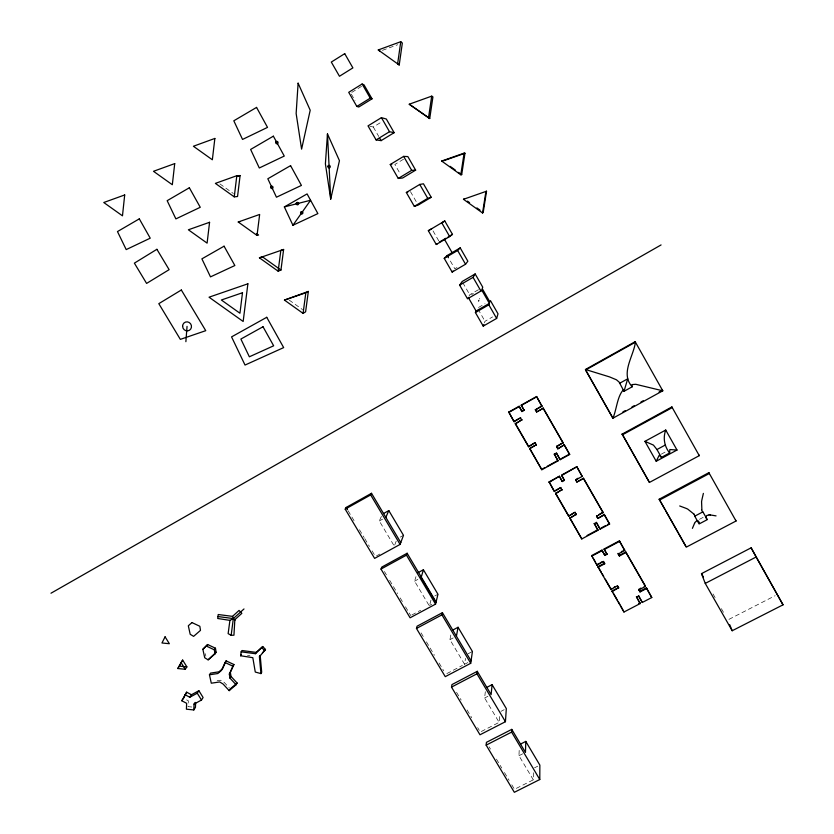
<?xml version="1.0" encoding="UTF-8"?>
<svg xmlns="http://www.w3.org/2000/svg" width="834" height="834" viewBox="0 0 834 834"><rect width="100%" height="100%" fill="white"/><g stroke="black" fill="none" stroke-linecap="round" stroke-linejoin="round"><path stroke-width="0.63" stroke-dasharray="4.17 3.13" d="M511.805 784.825L514.474 789.298L533.312 779.832L533.447 770.887M533.312 779.832L518.967 755.719L519.217 749.568M499.587 716.542L499.128 722.369L484.627 697.995L485.315 691.72M467.822 662.582L464.58 664.281L465.497 658.38M464.58 664.281L449.922 639.657L451.017 634.028M430.969 600.094L429.427 606.099L414.592 581.162L415.989 576.628M484.418 322.862L485.002 321.278L492.592 316.92M394.691 545.082L396.306 540.922M393.638 545.029L379.314 520.958L381.399 516.413M479.467 299.031L479.769 298.374M478.435 289.732L469.75 294.756L469.021 296.08L473.399 293.547M351.823 92.376L361.779 86.194M369.816 126.268L373.309 127.018L381.993 121.691M403.531 159.221L394.847 164.475L400.674 174.619M457.011 267.547L454.843 268.819L449.109 258.842M478.507 307.475L485.013 303.722M379.314 520.958L382.566 519.165M400.299 537.086L403.489 535.334M376.541 555.861L379.845 554.047M414.592 581.162L417.844 579.401M661.341 454.144L666.658 451.267M434.775 595.976L437.965 594.267M411.84 614.992L420.659 610.259M429.468 605.536L431.678 604.348M449.922 639.657L453.175 637.937M699.455 519.321L703.604 517.132M468.176 653.72L472.419 651.49M446.836 673.601L462.359 665.449M484.627 697.995L487.88 696.317M501.005 711.339L504.195 709.692M498.023 722.932L480.28 732.043L477.653 727.634M728.958 619.349L775.12 595.716M518.967 755.719L523.293 753.529M534.552 767.801L537.732 766.196M382.42 50.342L397.651 44.755M217.163 680.773L220.749 680.231L224.127 682.306L229.36 687.967M191.757 707.013L188.077 706.638L188.317 700.789L183.511 698.235M247.521 655.388L249.95 655.774M219.915 183.907L233.395 193.53M289.21 300.115L302.534 309.612M348.164 510.794L354.815 521.938M359.475 529.736L364.124 537.534M364.792 538.639L369.452 546.437M372.11 550.899L375.436 556.466M384.422 571.509L386.392 574.814M389.687 580.318L397.578 593.547M400.216 597.957L402.843 602.356M405.48 606.766L410.745 615.586M421.087 632.902L423.745 637.364M426.414 641.826L434.41 655.222M439.07 663.03L443.73 670.838M456.552 692.314L461.171 700.039M467.103 709.974L471.721 717.699M489.099 746.816L490.434 749.047M496.449 759.117L501.787 768.062M504.455 772.534L509.136 780.353M351.333 94.138L355.044 100.58M373.309 127.018L378.73 136.432M410.453 191.612L416.896 202.829M433.044 230.914L438.809 240.932M462.776 282.622L469.75 294.756M478.059 309.195L485.002 321.278M713.039 593.964L715.603 598.489M721.379 608.643L723.954 613.157M205.31 653.71L205.842 656.118"/><path stroke-width="1.25" d="M536.575 411.986L543.143 408.326L536.575 411.986L535.365 409.88L541.933 406.221L536.585 396.525L521.292 405.074L524.086 410.359L521.948 411.548L519.155 406.262L508.782 412.059L514.088 421.733L520.656 417.698M558.009 460.879L554.318 454.05L558.009 460.879L541.819 469.74L529.736 448.338L536.252 444.741L535.053 442.656L528.506 446.69L535.053 442.656M525.785 741.405L525.462 752.424L511.763 729.375L486.43 742.343L486.159 745.127L514.338 792.3L539.786 779.519L539.859 765.122L525.785 741.405L520.479 744.105M541.819 469.74L529.715 448.786L536.252 444.741M541.933 406.221L536.585 396.525M535.365 409.88L541.933 405.845M194.051 704.073L201.505 700.039L203.11 697.526L198.878 690.708L191.455 694.743L186.639 692.178L181.822 700.758L186.649 703.323L186.409 709.192L193.801 709.942L194.051 704.073L195.135 702.384M195.636 702.708L195.437 707.388L193.801 709.942M539.786 779.519L511.617 732.106L511.763 729.375M492.091 684.641L491.122 694.628L477.277 671.328L451.945 684.589L451.507 687.101L479.988 734.785L505.435 721.712L506.321 708.598L492.091 684.641L486.785 687.404M327.47 133.888L325.396 163.839L330.702 199.128L339.448 160.681L327.47 133.888L330.702 199.128M656.212 461.265L659.204 455.291L661.404 457.397L669.619 452.966L669.848 449.536L677.01 450.037L665.73 430.042L644.932 441.353L656.212 461.265L677.01 450.037M185.878 341.679L187.045 326.375M524.086 410.359L521.292 405.074M229.913 620.381L217.705 618.484L218.216 614.522L232.53 616.368L239.066 610.425L241.829 613.355L234.844 619.672L233.947 635.185L231.154 635.31L228.141 633.631L229.913 620.381L233.332 618.567L243.997 608.956M515.297 423.828L521.865 419.794L515.297 423.828L528.506 446.69M521.948 411.548L519.155 406.262M259.416 656.785L265.483 649.436L262.741 646.527L256.215 652.386L241.964 650.52L241.151 651.844L240.63 655.764L252.817 657.682L255.277 672.048L260.938 673.601L261.699 672.225L260.177 655.451L259.416 656.785L260.938 673.601M514.088 421.733L508.782 412.059M234.25 196.855L236.825 175.703L240.098 175.567L237.544 196.501L234.25 196.855L215.38 183.386L236.825 175.703M257.028 235.417L259.655 214.453L238.232 222.011L257.028 235.417L258.592 235.021L256.518 233.541M278.149 271.186L280.839 250.388L283.623 249.46L280.954 270.039L278.149 271.186L259.426 257.831L283.623 249.46M231.154 635.31L233.332 618.567L232.53 616.368M505.435 721.712L476.965 673.799L477.277 671.328M303.076 313.386L305.828 292.797L308.34 291.42L305.609 311.801L303.076 313.386L284.436 300.094L308.34 291.42M400.768 41.7L397.62 63.874L399.215 64.969L402.342 43.034L400.768 41.7L378.261 49.957L399.215 64.969M471.064 660.872L442.427 612.667L417.083 626.209L416.468 628.461L445.262 676.655L470.72 663.291L472.419 651.49L458.054 627.272L452.737 630.097M428.478 118.053L431.71 96.139L432.929 96.88L429.729 118.543L409.233 104.219L431.71 96.139M460.795 174.775L464.111 153.143L464.965 153.258L461.692 174.65L460.795 174.775L441.655 161.035L464.111 153.143M482.552 212.972L485.92 191.528L486.535 191.215L483.209 212.43L482.552 212.972L463.485 199.295L464.34 198.899M456.417 636.217L458.054 627.272M665.73 430.042C662.821 437.913 664.354 446.43 669.619 452.966M470.72 663.291L441.937 614.856L442.427 612.667M436.078 601.981L407.128 553.255L381.784 567.099L381.002 569.069L410.099 617.785L435.557 604.129L437.965 594.267L423.411 569.758L418.095 572.645M703.375 493.394L701.894 499.858A12.562 2.043 -74.2 0 0 701.571 501.724L701.874 509.699M423.411 569.758L421.097 577.649L435.932 602.607M635.425 342.18C633.548 356.504 620.037 373.611 632.214 386.778L623.999 391.313L619.151 382.118L616.462 379.804L609.539 376.895L585.437 369.483L635.174 341.679L662.78 390.802L612.917 418.199L585.551 370.056L635.425 342.18L635.174 341.679M496.637 318.432L498.013 313.813L490.434 300.594L489.912 301.971L482.167 288.47L482.771 287.219L475.151 273.938L462.14 281.517L459.659 285.155L467.509 298.801L480.916 291.035L481.541 289.742L489.37 303.378L488.828 304.817L475.411 312.552L483.23 326.125L496.637 318.432L488.828 304.817M381.002 569.069L406.46 555.163L407.128 553.255M483.23 326.125L483.835 324.478M400.779 542.569L371.516 493.301L346.173 507.447L345.203 509.147L374.622 558.394L400.08 544.425L403.489 535.334L388.811 510.596L383.504 513.546M692.408 528.36L694.514 523.387M385.808 517.372L388.811 510.596M225.055 662.519L221.5 670.4L217.83 673.528L209.449 674.789L211.294 683.202L219.676 681.951L223.074 684.026L229.194 690.646L236.095 684.756L237.117 683.025L231.008 676.416L230.361 672.381L233.927 664.531L226.118 660.862L225.055 662.519L232.905 666.199L233.927 664.531M226.118 660.862L222.563 668.712L218.915 671.839L210.554 673.101L209.449 674.789M475.411 312.552L476.099 311.04L489.37 303.378M236.095 684.756L229.965 678.125L229.329 674.081L232.905 666.199M478.507 301.084L478.82 300.407M177.83 668.534L182.656 660.08L186.889 666.898L185.221 669.275L177.83 668.534L182.656 660.08M183.511 698.235L186.639 692.178M345.203 509.147L370.671 494.927L371.516 493.301M241.151 651.844L255.444 653.71L262.741 646.527M255.444 653.71L256.215 652.386M229.194 690.646L230.236 688.905L237.117 683.025M229.965 678.125L231.008 676.416M459.659 285.155L473.066 277.357L475.151 273.938M229.329 674.081L230.361 672.381M240.63 655.764L241.443 654.44M184.96 694.67L189.798 697.245L197.262 693.2L198.878 690.708M189.798 697.245L191.455 694.743M215.016 653.898L216.1 652.261L215.453 648.206L207.635 644.536L202.86 649.3L204.716 657.765L208.125 659.84L215.016 653.898L214.359 649.832L215.453 648.206M208.125 659.84L216.1 652.261M181.822 700.758L182.948 699.08M202.86 649.3L207.635 644.536M292.922 225.263L310.571 200.264L284.352 206.915L292.922 225.263L317.879 213.598L307.089 193.915L284.352 206.915M465.539 264.232L467.853 261.209L460.201 247.875L447.191 255.517L444.241 258.363L452.132 272.072L465.539 264.232L457.647 250.492L460.201 247.875M452.132 272.072L453.05 270.967M262.449 652.876L265.483 649.436M449.662 236.575L452.466 234.364L444.783 220.968L441.739 222.761L449.662 236.575L436.255 244.487L428.332 230.705L444.783 220.968M436.255 244.487L437.339 243.653M362.123 84.005L348.716 92.324L356.837 106.439L358.756 107.023L372.027 98.829L363.999 84.818L362.123 84.005L370.244 98.151L372.027 98.829M356.837 106.439L370.244 98.151M381.43 117.646L368.023 125.882L376.092 139.914L381.138 140.623L394.148 132.669L386.33 119.033L381.43 117.646L389.509 131.72L394.148 132.669M376.092 139.914L389.509 131.72M390.249 164.517L403.656 156.385L407.868 156.594L415.634 170.146L402.624 177.996L398.266 178.455L390.249 164.517L391.813 164.507M398.266 178.455L411.683 170.365L415.634 170.146M406.346 192.498L419.752 184.439L423.463 183.803L431.199 197.293L418.188 205.07L414.321 206.363L406.346 192.498L407.743 192.195M414.321 206.363L427.738 198.346L431.199 197.293M428.332 230.705L431.762 228.683M439.445 242.048L445.961 238.211M448.129 236.929L452.466 234.364M444.241 258.363L457.647 250.492M50.978 593.224L661.07 244.935M508.73 412.455L519.123 406.648M521.26 405.449L536.575 396.89M521.98 411.162L524.117 409.974M514.14 421.326L519.572 418.303M619.495 383.359L627.71 378.813L623.999 391.313L623.561 389.905M557.769 448.859L564.305 444.803L557.769 448.859L556.549 446.326L563.106 442.718L543.143 407.941M556.57 446.763L563.106 442.718M622.904 411.913L625.156 410.672M631.943 406.94L634.194 405.699M640.981 401.978L643.243 400.727M659.058 392.032L662.446 390.166L662.78 390.802L635.727 384.286L631.932 384.61L632.214 386.778M554.339 454.499L556.455 452.872L560.146 459.701L569.653 454.499L564.305 444.803M542.892 468.677L545.05 467.499M547.208 466.321L557.988 460.41M561.178 458.669L569.612 454.04M622.164 434.107L671.881 406.929L699.267 455.656L649.436 482.438L622.164 434.107L649.436 482.438M622.383 434.848L672.235 407.607L671.881 406.929M555.465 490.434L560.896 487.483L554.401 491.528L549.095 481.875L559.468 476.214L562.283 481.541L564.42 480.374L561.605 475.046L576.888 466.717L582.226 476.402L575.658 479.967L576.857 482.052L583.425 478.476L576.857 482.052M549.106 482.365L559.468 476.214M564.42 480.374L561.626 475.536L576.888 466.717M562.252 481.051L564.389 479.884M575.658 479.967L577.795 478.289M555.59 493.592L562.095 489.548L555.59 493.592L568.632 516.183L575.116 512.128M644.932 441.353L653.429 445.095L656.952 449.536L665.167 445.095M568.632 516.183L574.021 512.712M569.831 518.237L576.304 514.182L569.831 518.237L581.778 538.941L597.957 530.299L594.256 523.439L597.957 530.299M598.708 514.672L603.076 512.326L583.362 477.997M597.79 518.456L604.264 514.39L604.358 514.932L597.79 518.456L596.602 516.392L603.076 512.326M594.34 523.992L596.393 522.293L600.105 529.152L609.602 524.075L604.264 514.39M587.105 535.491L597.874 529.726M601.074 528.026L605.286 525.774M607.392 524.638L609.498 523.512M416.468 628.461L441.937 614.856M659.173 499.212L708.869 472.669L736.036 521.01L686.236 547.167L659.173 499.212L664.906 509.303M659.496 500.129L709.317 473.514L708.869 472.669M603.42 561.355L596.956 565.223L591.66 555.58L602.023 550.075L604.869 555.444L607.006 554.308L604.16 548.939L619.433 540.818L624.77 550.492L618.213 553.974L619.391 556.017L625.948 552.546L625.823 551.952L619.266 555.413L619.391 556.017M591.733 556.174L602.117 550.669L602.023 550.075M607.006 554.308L604.254 549.533L619.558 541.402L619.433 540.818M604.775 554.839L606.912 553.713M596.956 565.223L596.873 564.608L599.041 563.461M600.126 562.887L602.304 561.73M621.372 551.639L622.466 551.055M623.551 550.482L624.645 549.898M617.452 585.697L611.009 589.544L598.134 567.266L598.051 566.64L604.567 563.2L603.785 561.835M598.134 567.266L604.66 563.815L604.567 563.2M694.691 516.194L702.895 511.857L707.295 519.634L699.09 523.961L694.649 516.017A91.375 17.451 16.1 0 0 694.024 514.046M611.009 589.544L611.989 588.324M614.158 587.188L615.242 586.615M640.147 603.587L636.436 596.717L640.147 603.587L623.978 612.01L612.177 591.577L612.073 590.931L618.588 587.511L617.806 586.156M612.177 591.577L618.63 587.73M451.507 687.101L476.965 673.799M639.824 588.689L640.908 588.116M644.192 586.406L645.276 585.833L625.823 551.952M640.043 591.942L639.897 591.285L646.454 587.866L646.611 588.523L640.043 591.942L638.875 589.909L645.433 586.479L645.276 585.833M636.571 597.373L638.615 595.82M638.531 603.68L640.001 602.919M638.719 596.258L642.295 602.471L651.781 597.53L646.454 587.866M701.488 573.646L751.142 547.813L783.022 604.827L732.179 630.744L705.251 583.404L701.488 573.646L703.416 577.034M705.251 583.404L756.125 557.018L783.022 604.827M486.159 745.127L511.617 732.106M237.742 176.412L240.098 175.567M443.917 160.649L464.965 153.258M463.485 199.295L486.535 191.215M284.436 300.094L305.828 292.797M259.426 257.831L262.429 256.82L280.954 270.039M238.232 222.011L239.9 221.688M709.088 514.932L706.669 515.548L706.158 517.174M441.655 161.035L442.75 161.056M710.432 514.974L716.062 515.881M179.539 666.168L186.889 666.898M218.049 616.555L233.332 618.567L235.303 619.996M679.71 505.967L685.975 508.313A12.76 2.398 16.8 0 1 687.696 509.084L693.784 513.984M409.233 104.219L429.729 118.543M206.519 646.141L214.359 649.832M378.261 49.957L380.075 51.208M467.488 201.15L469.584 202.662M476.923 207.916L480.061 210.178M450.12 166.341L455.374 170.115M458.533 172.388L461.692 174.65M623.425 389.728C617.16 396.452 616.722 409.369 612.917 418.199L585.437 369.483M261.98 647.841L264.722 650.76M698.006 521.479L696.692 520.812L695.129 522.303A12.479 1.991 -74.4 0 0 694.503 523.429M180.968 662.425L185.221 669.275M197.262 693.2L201.505 700.039M346.173 507.447L347.497 509.678M370.671 494.927L400.08 544.425M406.46 555.163L435.557 604.129M515.339 423.422L528.527 446.253M549.095 481.875L554.401 491.528M555.569 493.092L568.6 515.641M569.789 517.695L581.778 538.941M591.66 555.58L592.401 556.862M593.151 558.154L595.382 562.033M596.133 563.315L596.873 564.608M598.051 566.64L601.272 572.218M602.075 573.604L603.68 576.388M605.286 579.171L610.905 588.898M612.073 590.931L612.865 592.286M613.647 593.652L617.577 600.459M618.359 601.814L619.933 604.535M620.715 605.891L623.978 612.01M468.27 297.425L476.099 311.04M638.573 595.601L642.295 602.471M556.476 453.321L560.146 459.701M596.477 522.845L600.105 529.152M559.489 476.704L562.283 481.541M602.117 550.669L604.869 555.444M520.625 418.095L521.834 420.19M535.032 443.094L536.241 445.179M560.928 487.984L562.116 490.048M575.158 512.66L576.357 514.724M603.482 561.772L604.66 563.815M617.525 586.125L618.703 588.158M403.656 156.385L411.683 170.365M419.752 184.439L427.738 198.346M473.066 277.357L480.916 291.035M543.143 408.326L563.138 443.156M564.337 445.241L569.653 454.499M576.94 467.186L582.226 476.402M583.425 478.476L603.17 512.868M604.358 514.932L609.602 524.075M619.558 541.402L624.77 550.492M625.948 552.546L645.433 586.479M646.611 588.523L651.781 597.53M444.48 239.358L452.341 253.046M379.929 138.527L381.138 140.623M447.191 255.517L448.463 257.737M535.376 409.494L536.585 411.6M556.549 446.326L557.748 448.411M575.606 479.477L576.805 481.552M597.707 517.914L596.519 515.85L596.602 516.392M619.266 555.413L618.098 553.369L618.213 553.974M639.897 591.285L638.729 589.252L638.875 589.909M665.542 510.418L678.25 532.77M678.886 533.875L685.944 546.385M656.952 449.536L661.404 457.397M751.142 547.813L756.125 557.018M735.515 520.03L736.036 521.01M698.84 454.853L699.267 455.656M729.74 624.739L732.179 630.744M604.16 548.939L604.254 549.533M698.173 520.937A86.955 14.178 -74.4 0 1 699.319 522.762M702.728 511.92A92.345 15.189 -73.5 0 1 701.728 510.116M709.046 514.912A12.854 2.377 17.2 0 1 710.38 514.953M706.867 519.353A91.834 16.774 17.4 0 1 705.971 517.122M298.113 83.191L296.143 113.487L301.595 149.14L310.206 110.234L298.113 83.191M124.693 194.958L122.473 215.829L103.76 202.506L124.693 194.958M174.713 163.61L172.325 184.731L153.487 171.293L174.713 163.61M214.859 138.444L212.347 159.774L193.405 146.252L214.859 138.444M209.574 222.292L207.103 243.132L188.38 229.788L209.574 222.292M242.496 292.734L239.942 313.23L221.354 300L242.496 292.734M247.886 283.8L243.163 321.476L209.042 297.196L247.886 283.8M165.08 636.832L161.963 642.983L169.354 643.712L165.08 636.832M191.966 622.581L188.317 625.771L190.194 634.278L193.603 636.363L200.494 630.368L199.837 626.282L191.966 622.581M344.723 53.657L331.307 62.07L339.469 76.259L352.886 67.888L344.723 53.657M156.896 249.303L134.378 263.148L146.596 283.414L169.125 269.663L156.896 249.303M181.332 290.003L158.804 303.659L180.342 339.375L205.748 330.681L181.332 290.003M256.559 107.409L233.812 120.794L242.538 139.434L267.516 127.383L256.559 107.409M273.364 136.182L250.627 149.442L259.301 167.988L284.269 156.062L273.364 136.182M189.349 187.765L167.165 200.681L175.88 218.894L200.254 207.291L189.349 187.765M139.309 218.852L117.479 231.571L126.205 249.595L150.224 238.18L139.309 218.852M290.576 165.643L267.829 178.768L276.45 197.21L301.418 185.419L290.576 165.643M224.065 246.197L201.891 258.853L210.491 276.878L234.854 265.525L224.065 246.197M266.744 317.295L231.56 336.884L245.029 365.052L283.664 347.601L266.744 317.295M263.012 326.751L240.88 339.052L249.356 356.796L273.656 345.797L263.012 326.751M182.604 326.365A4.577 4.389 58.2 0 0 189.401 330.295A4.577 4.389 58.2 0 0 189.13 322.456A4.577 4.389 58.2 0 0 182.604 326.365M300.605 212.43A1.199 1.168 76.4 0 0 301.991 213.973A1.199 1.168 76.4 0 0 302.586 211.992A1.199 1.168 76.4 0 0 300.605 212.43M296.32 203.235A1.199 1.168 77.1 0 0 297.707 204.778A1.199 1.168 77.1 0 0 298.301 202.787A1.199 1.168 77.1 0 0 296.32 203.235M275.825 142.072A1.22 1.178 81.3 0 0 276.992 143.813A1.22 1.178 81.3 0 0 277.847 141.916A1.22 1.178 81.3 0 0 275.825 142.072M270.737 187.014A1.209 1.168 76.8 0 0 272.124 188.557A1.209 1.168 76.8 0 0 272.708 186.566A1.209 1.168 76.8 0 0 270.737 187.014M328.023 166.112A1.22 1.178 84.2 0 0 329.19 167.853A1.22 1.178 84.2 0 0 330.066 165.956A1.22 1.178 84.2 0 0 328.023 166.112"/></g></svg>
